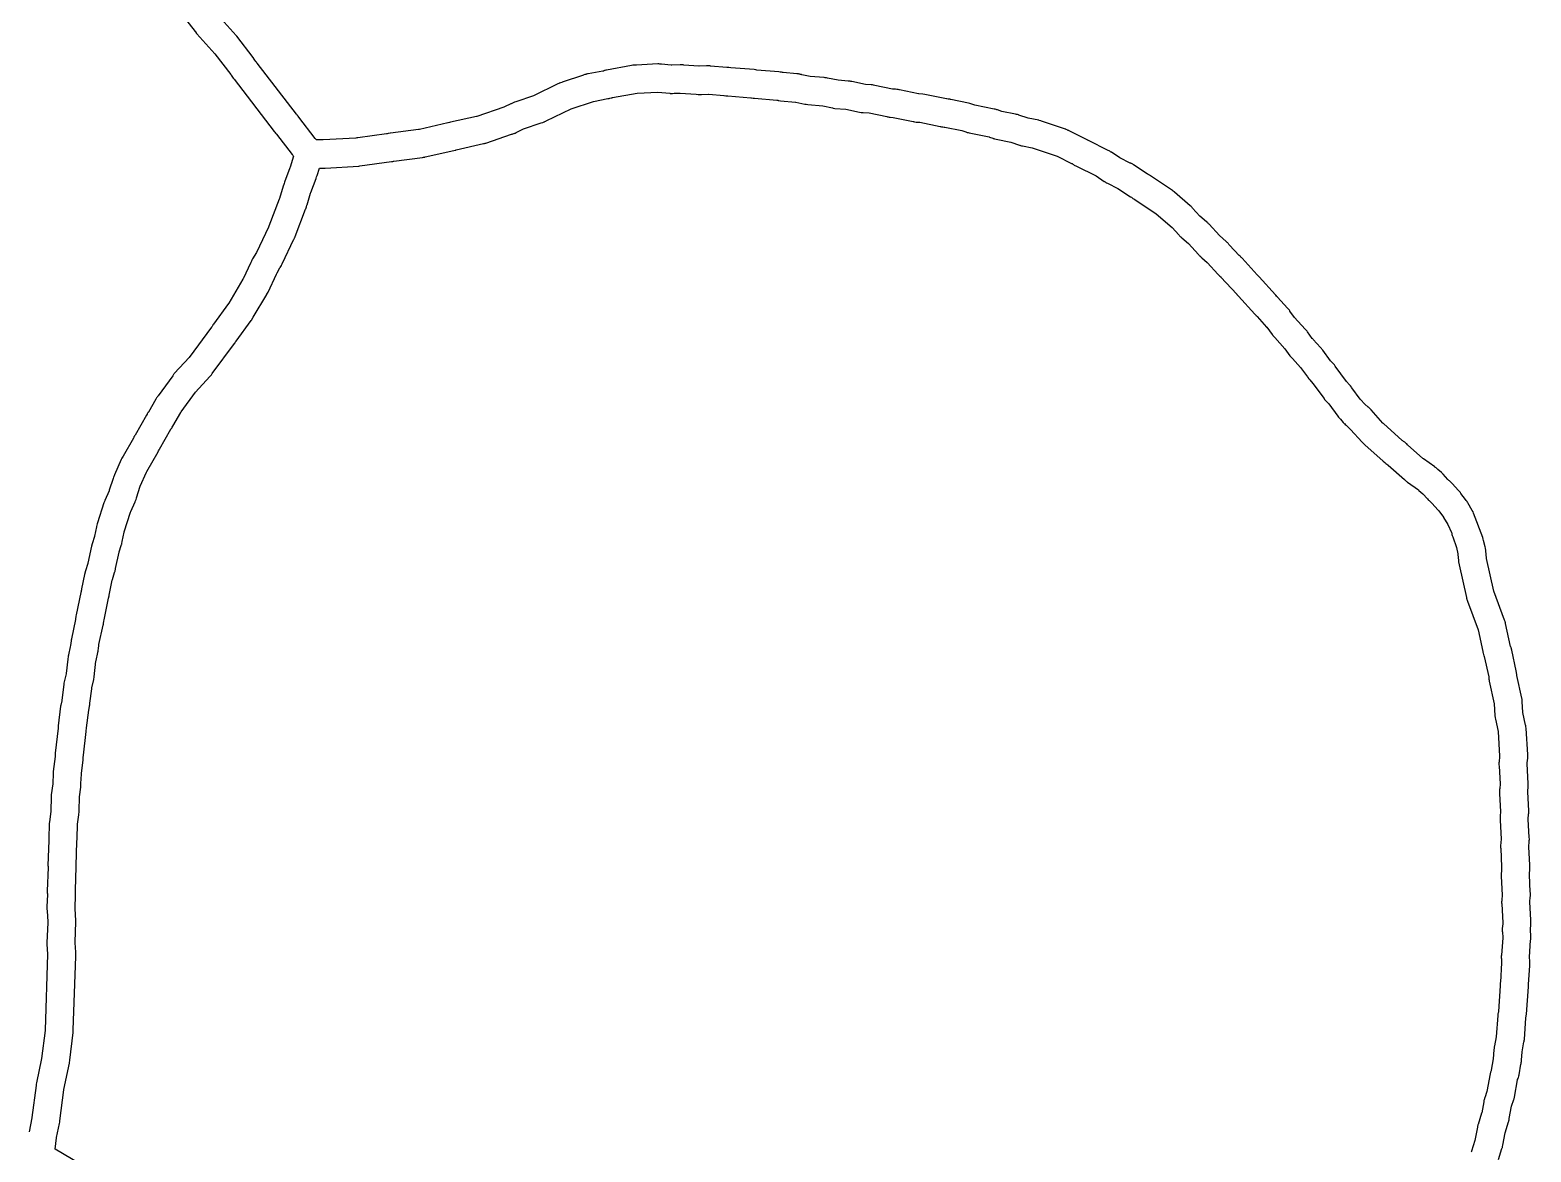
# Model space of a CAD drawing. Extents: x -48 to 255, y 1889 to 2265.
# Drawn here: x 160.4 to 251, y 2028.3 to 2096 of the extents above; entities that cross this region are included whole.
import ezdxf

# ---------------------------------------------------------------- set-up
doc = ezdxf.new("R2010")
doc.units = 0
doc.layers.get('0').update_dxf_attribs({"linetype": 'CONTINUOUS'})

msp = doc.modelspace()

# ---------------------------------------------------------------- linework, layer by layer
at = {"color": 7}
for points in [[(169.806964, 2096.651057), (170.382048, 2095.914429), (170.401568, 2095.888624), (170.46618, 2095.798173), (170.485699, 2095.778654), (171.571252, 2094.557405), (172.534036, 2093.316773), (172.566458, 2093.271548), (172.676295, 2093.10355), (172.708717, 2093.058325), (172.734522, 2093.025903), (175.157629, 2089.885551), (175.190051, 2089.840326), (175.241761, 2089.775714), (175.248377, 2089.769097), (175.254994, 2089.76248), (175.267897, 2089.742961), (175.287416, 2089.723442), (176.243735, 2088.489271), (176.276157, 2088.444046), (176.308579, 2088.39882), (176.321481, 2088.379301), (176.121161, 2087.726676), (176.101641, 2087.674966), (175.785032, 2086.822033), (175.75261, 2086.744485), (175.733091, 2086.686324), (175.700669, 2086.582938), (175.468059, 2085.826927), (175.461442, 2085.801122), (174.834665, 2084.166329), (174.808859, 2084.108168), (174.085157, 2082.576761), (174.07854, 2082.563858), (173.852381, 2082.182624), (173.813608, 2082.118012), (173.781186, 2082.053399), (173.774569, 2082.046783), (173.761666, 2082.008009), (173.742147, 2081.962784), (173.274985, 2080.973374), (173.268368, 2080.966758), (172.421896, 2079.519353), (172.402377, 2079.493548), (171.497751, 2078.252916), (171.458977, 2078.207691), (171.446074, 2078.194788), (171.446074, 2078.188171), (171.400849, 2078.110624), (171.387946, 2078.091104), (171.368427, 2078.058682), (170.024409, 2076.236504), (169.139166, 2075.286643), (169.119647, 2075.260838), (169.087225, 2075.222064), (169.080608, 2075.209162), (169.028899, 2075.138098), (168.143656, 2073.929772), (168.111234, 2073.890998), (168.104618, 2073.878095), (168.085099, 2073.845674), (168.052677, 2073.8069), (168.052677, 2073.800283), (168.013903, 2073.72922), (167.561591, 2072.940902), (167.535786, 2072.90848), (167.535786, 2072.901863), (167.529169, 2072.895247), (167.516267, 2072.869442), (167.50965, 2072.869442), (167.483845, 2072.830668), (167.483845, 2072.824051), (167.445071, 2072.752988), (166.753678, 2071.557587), (166.727873, 2071.512362), (166.714971, 2071.486557), (166.689165, 2071.441331), (166.689165, 2071.434715), (166.676263, 2071.402293), (166.66336, 2071.376488), (166.656744, 2071.363585), (166.036427, 2070.278035), (165.965364, 2070.161713), (165.920139, 2070.084166), (165.513056, 2069.14723), (165.487251, 2069.095521), (165.467731, 2069.030909), (165.461115, 2069.018006), (165.461115, 2069.011389), (165.43531, 2068.92739), (165.202699, 2068.223075), (165.189797, 2068.184301), (164.931315, 2067.602755), (164.924698, 2067.589853), (164.905179, 2067.538143), (164.892277, 2067.512338), (164.872757, 2067.454177), (164.491519, 2066.252316), (164.472, 2066.194155), (164.452481, 2066.116607), (164.432961, 2066.032608), (164.432961, 2066.019705), (164.31664, 2065.451082), (164.310023, 2065.425277), (164.167863, 2064.992346), (164.148344, 2064.934185), (164.141727, 2064.914666), (164.141727, 2064.908049), (164.128825, 2064.849888), (163.915601, 2063.828954), (163.908984, 2063.809434), (163.773276, 2063.363584), (163.753757, 2063.305423), (163.74714, 2063.285904), (163.714718, 2063.143744), (163.714718, 2063.130842), (163.527333, 2062.271447), (163.527333, 2062.264831), (163.51443, 2062.200218), (163.507814, 2062.180699), (163.501197, 2062.12899), (163.501197, 2062.122373), (163.501197, 2062.115756), (163.488294, 2062.044693), (163.203974, 2060.707136), (163.191072, 2060.629588), (163.165267, 2060.442203), (163.165267, 2060.416398), (162.913269, 2059.246842), (162.913269, 2059.240225), (162.900367, 2059.175613), (162.89375, 2059.136839), (162.874231, 2059.00113), (162.874231, 2058.994514), (162.861328, 2058.858805), (162.848426, 2058.781257), (162.738588, 2058.283714), (162.738588, 2058.277097), (162.725686, 2058.212485), (162.719069, 2058.173711), (162.69955, 2058.044487), (162.69955, 2058.03787), (162.589713, 2057.172012), (162.589713, 2057.146206), (162.46694, 2056.571119), (162.46694, 2056.558216), (162.460323, 2056.519442), (162.453706, 2056.499923), (162.453706, 2056.493306), (162.343869, 2055.543445), (162.337252, 2055.504671), (162.279091, 2055.252674), (162.266189, 2055.181611), (162.124029, 2053.999132), (162.124029, 2053.979613), (162.117412, 2053.934388), (162.117412, 2053.921485), (162.117412, 2053.863325), (161.936478, 2052.351305), (161.936478, 2052.338402), (161.936478, 2052.312597), (161.929862, 2052.280175), (161.929862, 2052.267273), (161.929862, 2052.183273), (161.929862, 2052.176657), (161.929862, 2052.17004), (161.929862, 2052.144235), (161.81354, 2051.239605), (161.81354, 2051.220086), (161.81354, 2051.103764), (161.787735, 2050.535141), (161.787735, 2050.496367), (161.703736, 2049.837281), (161.703736, 2049.824378), (161.703736, 2049.701605), (161.671314, 2048.874517), (161.671314, 2048.848712), (161.587315, 2048.189625), (161.587315, 2048.170106), (161.580698, 2048.12488), (161.580698, 2048.111978), (161.580698, 2048.021528), (161.554893, 2047.259055), (161.554893, 2047.252438), (161.554893, 2047.245821), (161.554893, 2047.239205), (161.548276, 2047.206783), (161.548276, 2047.180978), (161.548276, 2047.084043), (161.496567, 2045.572023), (161.496567, 2045.565406), (161.503183, 2045.513697), (161.503183, 2045.50708), (161.503183, 2045.500463), (161.503183, 2045.493847), (161.503183, 2045.48723), (161.503183, 2045.461425), (161.451474, 2044.052788), (161.451474, 2044.033268), (161.45809, 2043.904044), (161.464707, 2043.884525), (161.464707, 2043.877908), (161.464707, 2043.806845), (161.438902, 2043.102526), (161.438902, 2043.083007), (161.438902, 2042.934396), (161.445519, 2042.843945), (161.484293, 2042.171936), (161.484293, 2042.139514), (161.439067, 2040.911808), (161.439067, 2040.83426), (161.439067, 2040.821357), (161.477841, 2040.226886), (161.477841, 2040.220269), (161.322779, 2035.645439), (161.322779, 2035.619634), (161.109555, 2033.926687), (161.109555, 2033.92007), (160.812333, 2032.459743), (160.792814, 2032.382196), (160.792814, 2032.375579), (160.786197, 2032.362676), (160.77958, 2032.317451), (160.77958, 2032.297932), (160.527583, 2030.359442), (160.527583, 2030.339923), (160.359585, 2029.493451)], [(249.040293, 2027.821073), (249.247065, 2028.486621), (249.259967, 2028.525395), (249.27287, 2028.564169), (249.285773, 2028.609394), (249.285773, 2028.622297), (249.298675, 2028.686909), (249.298675, 2028.693526), (249.434384, 2029.43015), (249.647607, 2030.095698), (249.66051, 2030.134472), (249.667126, 2030.173246), (249.680029, 2030.218471), (249.680029, 2030.231374), (249.692932, 2030.283083), (249.692932, 2030.302603), (249.835092, 2031.039227), (249.964316, 2031.452771), (249.977218, 2031.491545), (249.990121, 2031.530319), (249.996738, 2031.575544), (250.003354, 2031.588447), (250.197191, 2032.641691), (250.197191, 2032.654593), (250.222996, 2032.719206), (250.229613, 2032.738725), (250.242515, 2032.78395), (250.262034, 2032.861498), (250.268651, 2032.8744), (250.281554, 2032.945464), (250.397875, 2033.591628), (250.404492, 2033.604531), (250.411109, 2033.649756), (250.417726, 2033.68853), (250.424342, 2033.746691), (250.430959, 2033.824238), (250.430959, 2033.830855), (250.463381, 2034.32194), (250.573218, 2034.922873), (250.579835, 2034.935776), (250.586452, 2034.981001), (250.593068, 2035.019775), (250.599685, 2035.065), (250.599685, 2035.084519), (250.690135, 2036.357458), (250.71594, 2036.506069), (250.728843, 2036.609455), (250.845165, 2038.25717), (250.845165, 2038.302395), (250.845165, 2038.341169), (250.845165, 2038.360688), (250.845165, 2038.399462), (250.922713, 2039.54317), (250.929329, 2039.581944), (250.929329, 2039.627169), (250.929329, 2039.665943), (250.929329, 2039.711168), (250.929329, 2039.730687), (250.922713, 2039.795299), (250.90981, 2040.047297), (250.980873, 2041.06177), (250.98749, 2041.100544), (250.98749, 2041.145769), (250.994107, 2041.184543), (250.994107, 2041.229768), (250.994107, 2041.249287), (250.98749, 2041.3139), (250.967971, 2041.701599), (250.98749, 2042.031144), (250.994107, 2042.063566), (250.994107, 2042.10234), (251.000724, 2042.147565), (251.000724, 2042.160467), (250.987821, 2042.302627), (250.936111, 2043.362336), (250.955631, 2043.691881), (250.962247, 2043.724303), (250.962247, 2043.763077), (250.968864, 2043.808302), (250.968864, 2043.827821), (250.962247, 2043.931207), (250.955631, 2043.963629), (250.903921, 2045.023337), (250.92344, 2045.365805), (250.930057, 2045.39161), (250.930057, 2045.424032), (250.936674, 2045.475741), (250.936674, 2045.508163), (250.930057, 2045.592162), (250.92344, 2045.624584), (250.871731, 2046.690754), (250.89125, 2047.033221), (250.897867, 2047.059026), (250.897867, 2047.084832), (250.904484, 2047.142992), (250.904484, 2047.175414), (250.897867, 2047.259413), (250.89125, 2047.291835), (250.839541, 2048.358002), (250.85906, 2048.694008), (250.865677, 2048.719813), (250.865677, 2048.752235), (250.872293, 2048.810396), (250.872293, 2048.836201), (250.872293, 2048.868623), (250.807681, 2050.018795), (250.8272, 2050.361259), (250.833817, 2050.387064), (250.833817, 2050.412869), (250.840434, 2050.47103), (250.840434, 2050.496835), (250.840434, 2050.529257), (250.76937, 2051.711735), (250.795176, 2051.970217), (250.801792, 2052.015442), (250.808409, 2052.054216), (250.808409, 2052.073735), (250.808409, 2052.138347), (250.808409, 2052.196508), (250.808409, 2052.241733), (250.801792, 2052.267538), (250.711342, 2053.837713), (250.711342, 2053.850615), (250.711342, 2053.863518), (250.698439, 2053.934581), (250.691823, 2053.979806), (250.685206, 2054.01858), (250.678589, 2054.0381), (250.517042, 2054.800572), (250.478268, 2055.479043), (250.478268, 2055.504848), (250.465366, 2055.575911), (250.458749, 2055.621136), (250.452132, 2055.65991), (250.445516, 2055.67943), (250.148293, 2057.049296), (250.148293, 2057.062199), (250.141677, 2057.12036), (250.13506, 2057.165585), (250.13506, 2057.185104), (250.122157, 2057.243265), (250.115541, 2057.28849), (250.102638, 2057.320912), (249.837705, 2058.568006), (249.837705, 2058.587525), (249.831088, 2058.61333), (249.818186, 2058.671491), (249.811569, 2058.69101), (249.798667, 2058.729784), (249.779147, 2058.775009), (249.772531, 2058.794528), (249.765914, 2058.801145), (249.468691, 2060.177473), (249.468691, 2060.190375), (249.462075, 2060.216181), (249.449172, 2060.274341), (249.442555, 2060.300147), (249.410134, 2060.377694), (248.763969, 2062.141718), (248.318119, 2064.106053), (248.318119, 2064.125572), (248.272894, 2064.558503), (248.272894, 2064.578022), (248.266277, 2064.623247), (248.25966, 2064.662021), (248.253044, 2064.707247), (248.246427, 2064.720149), (248.226908, 2064.8106), (248.142909, 2065.185373), (248.123389, 2065.275823), (248.090968, 2065.372758), (247.541731, 2066.833088), (247.502957, 2066.917087), (247.457732, 2067.001086), (247.179897, 2067.472785), (247.17328, 2067.485687), (247.140858, 2067.537397), (247.127956, 2067.556916), (247.095534, 2067.608626), (247.043824, 2067.673238), (246.77244, 2068.035089), (246.746635, 2068.067511), (246.740018, 2068.080413), (246.727116, 2068.099933), (246.688342, 2068.145158), (246.630181, 2068.20977), (246.623564, 2068.20977), (246.242329, 2068.629779), (246.203556, 2068.675004), (246.184036, 2068.694523), (246.145262, 2068.733297), (246.138646, 2068.733297), (246.086936, 2068.784973), (246.048162, 2068.810779), (245.98355, 2068.875391), (245.69923, 2069.192), (245.660456, 2069.237225), (245.640937, 2069.256745), (245.595712, 2069.295519), (245.382488, 2069.482904), (245.343715, 2069.521678), (245.324195, 2069.541197), (245.27897, 2069.573619), (245.272353, 2069.573619), (245.207741, 2069.625328), (245.188222, 2069.638231), (244.509752, 2070.129313), (244.47733, 2070.148832), (243.55332, 2070.969459), (243.508095, 2071.014684), (243.495192, 2071.027587), (243.449967, 2071.066361), (243.430448, 2071.08588), (243.385223, 2071.124654), (243.314159, 2071.169879), (243.26245, 2071.215104), (243.230028, 2071.234624), (242.099243, 2072.255561), (242.066821, 2072.281367), (241.34958, 2073.069684), (241.330061, 2073.089204), (241.310541, 2073.115009), (241.297639, 2073.134528), (241.252413, 2073.173302), (241.187801, 2073.231463), (241.181185, 2073.231463), (240.980864, 2073.412397), (240.974247, 2073.419013), (240.715766, 2073.703333), (240.696246, 2073.722852), (240.198703, 2074.401323), (240.192086, 2074.414225), (240.166281, 2074.446647), (240.114572, 2074.517711), (240.056411, 2074.575871), (239.862574, 2074.795579), (239.190565, 2075.713128), (239.158143, 2075.758353), (239.138624, 2075.784158), (239.09985, 2075.822932), (239.09985, 2075.829549), (239.041689, 2075.887709), (238.905981, 2076.036321), (238.899364, 2076.042937), (238.440588, 2076.669715), (238.408166, 2076.71494), (238.388647, 2076.734459), (238.349873, 2076.779684), (238.291712, 2076.837845), (237.858781, 2077.316008), (237.832976, 2077.354782), (237.800554, 2077.387204), (237.516234, 2077.7749), (237.509618, 2077.787802), (237.483812, 2077.820224), (237.432103, 2077.884836), (237.432103, 2077.891453), (237.373942, 2077.949614), (236.734242, 2078.653929), (236.449922, 2079.041628), (236.443306, 2079.048245), (236.4175, 2079.087019), (236.365791, 2079.151631), (236.359174, 2079.158248), (236.307465, 2079.216409), (236.300848, 2079.216409), (235.70638, 2079.875496), (235.693477, 2079.888398), (235.686861, 2079.901301), (235.667341, 2079.92082), (235.667341, 2079.927437), (235.654439, 2079.940339), (235.647822, 2079.946956), (235.596113, 2080.005117), (235.589496, 2080.011734), (234.594403, 2081.097287), (234.5815, 2081.110189), (234.561981, 2081.135995), (234.536176, 2081.1618), (234.503754, 2081.200574), (234.497137, 2081.200574), (234.477618, 2081.220093), (233.566527, 2082.221644), (233.553625, 2082.241163), (233.521203, 2082.273585), (233.495398, 2082.29939), (233.462976, 2082.338164), (233.450073, 2082.344781), (233.398364, 2082.390006), (233.385461, 2082.396623), (232.806119, 2083.021683), (232.773697, 2083.060457), (232.754178, 2083.086262), (232.721756, 2083.118684), (232.695951, 2083.151106), (232.663529, 2083.183528), (232.650626, 2083.190144), (232.598917, 2083.235369), (232.198295, 2083.590759), (231.571518, 2084.275691), (231.545713, 2084.308113), (231.513291, 2084.333918), (231.487486, 2084.36634), (231.474583, 2084.379242), (231.422873, 2084.424468), (231.416257, 2084.424468), (231.015635, 2084.773396), (230.582707, 2085.251556), (230.556902, 2085.283978), (230.52448, 2085.3164), (230.498675, 2085.342205), (230.485773, 2085.355107), (230.434063, 2085.393881), (229.484202, 2086.220969), (229.477585, 2086.227586), (229.445163, 2086.253391), (229.412741, 2086.279196), (229.38032, 2086.305002), (229.3608, 2086.317904), (229.309091, 2086.350326), (227.984456, 2087.235572), (227.894006, 2087.287248), (227.829393, 2087.31967), (227.00877, 2087.862448), (226.995867, 2087.875351), (226.963445, 2087.89487), (226.924671, 2087.920675), (226.89225, 2087.940195), (226.87273, 2087.946811), (226.853211, 2087.959714), (226.814437, 2087.972617), (226.181198, 2088.289226), (225.683652, 2088.625229), (225.664133, 2088.638131), (225.631711, 2088.657651), (225.592937, 2088.683456), (225.58632, 2088.683456), (225.534611, 2088.709261), (225.482901, 2088.735066), (224.287501, 2089.329537), (224.274598, 2089.336154), (224.261695, 2089.342771), (224.138922, 2089.420319), (224.061375, 2089.459093), (223.1309, 2089.917869), (223.111381, 2089.930771), (223.078959, 2089.943674), (223.033734, 2089.963193), (223.001312, 2089.976096), (222.949603, 2089.995615), (222.923798, 2090.008517), (222.910895, 2090.008517), (221.469952, 2090.499603), (221.411791, 2090.519122), (221.398888, 2090.525739), (221.327825, 2090.545258), (221.308306, 2090.551875), (220.662145, 2090.681099), (220.099983, 2090.868484), (220.063789, 2090.879071), (220.018564, 2090.891973), (219.960403, 2090.904876), (219.895791, 2090.917778), (219.062242, 2091.092228), (218.80376, 2091.176227), (218.764986, 2091.18913), (218.719761, 2091.202032), (218.6616, 2091.214935), (218.596988, 2091.227837), (217.427432, 2091.466932), (217.143112, 2091.563867), (217.046178, 2091.589672), (215.99293, 2091.80938), (215.967125, 2091.815996), (215.9219, 2091.822613), (215.883126, 2091.82923), (215.837901, 2091.835846), (215.824998, 2091.835846), (215.747451, 2091.842463), (215.721646, 2091.842463), (214.409937, 2092.113847), (214.30655, 2092.12675), (214.048069, 2092.152555), (214.02855, 2092.152555), (212.891303, 2092.39165), (212.865498, 2092.398266), (212.820273, 2092.404883), (212.781499, 2092.4115), (212.736274, 2092.418117), (212.723371, 2092.418117), (212.639372, 2092.424733), (212.464923, 2092.437636), (211.398756, 2092.657344), (211.321209, 2092.676863), (211.314592, 2092.676863), (211.269367, 2092.68348), (211.256464, 2092.68348), (211.185401, 2092.690096), (211.178784, 2092.690096), (210.829855, 2092.715901), (210.022154, 2092.8839), (209.996349, 2092.890516), (209.951124, 2092.897133), (209.91235, 2092.90375), (209.867125, 2092.910366), (209.854222, 2092.910366), (209.783159, 2092.916983), (209.195152, 2092.968693), (208.555449, 2093.097917), (208.477901, 2093.117436), (208.471284, 2093.117436), (208.426059, 2093.124053), (208.413156, 2093.124053), (208.342093, 2093.13067), (207.508544, 2093.201733), (207.495641, 2093.201733), (206.998095, 2093.305119), (206.972289, 2093.311736), (206.914129, 2093.324638), (206.875355, 2093.331255), (206.830129, 2093.344158), (206.791356, 2093.350774), (206.771836, 2093.350774), (206.707224, 2093.357391), (206.700607, 2093.357391), (205.873519, 2093.428454), (205.860617, 2093.428454), (205.847714, 2093.435071), (205.821909, 2093.441688), (205.776684, 2093.448305), (205.73791, 2093.454921), (205.692685, 2093.461538), (205.679782, 2093.461538), (205.602234, 2093.468155), (204.277603, 2093.577992), (204.270986, 2093.577992), (204.212825, 2093.590895), (204.115891, 2093.610414), (202.707253, 2093.720251), (202.58448, 2093.733154), (202.539255, 2093.73977), (202.500481, 2093.73977), (202.480962, 2093.73977), (202.468059, 2093.73977), (201.485892, 2093.82377), (201.460087, 2093.830386), (201.421313, 2093.830386), (201.376088, 2093.830386), (201.337314, 2093.830386), (201.233928, 2093.830386), (200.807462, 2093.810867), (200.781656, 2093.810867), (199.87703, 2093.888415), (199.831805, 2093.895031), (199.793031, 2093.901648), (199.760609, 2093.901648), (199.7089, 2093.908265), (199.650739, 2093.908265), (199.146731, 2093.88246), (199.120926, 2093.88246), (198.532919, 2093.934169), (198.48121, 2093.940786), (198.448788, 2093.947403), (198.422983, 2093.947403), (198.364822, 2093.954019), (198.306661, 2093.954019), (197.020797, 2093.889407), (196.82696, 2093.876505), (196.794539, 2093.869888), (196.710539, 2093.856985), (195.211442, 2093.57915), (195.166217, 2093.572533), (195.108056, 2093.559631), (195.082251, 2093.553014), (195.056446, 2093.540111), (195.017672, 2093.527209), (195.004769, 2093.527209), (194.998153, 2093.527209), (194.991536, 2093.520592), (194.099832, 2093.359045), (194.061058, 2093.352428), (194.009349, 2093.339526), (193.976927, 2093.332909), (193.951122, 2093.320007), (193.899412, 2093.307104), (193.847703, 2093.287585), (193.821897, 2093.274682), (192.542495, 2092.848216), (192.503721, 2092.841599), (192.432657, 2092.815794), (192.380948, 2092.802891), (192.348526, 2092.789989), (192.322721, 2092.777086), (192.271044, 2092.751281), (190.797792, 2092.027579), (189.731622, 2091.659266), (189.654074, 2091.639747), (189.608849, 2091.620228), (189.570075, 2091.607325), (189.453753, 2091.555616), (189.427948, 2091.536096), (189.046713, 2091.355163), (189.014292, 2091.34226), (187.373041, 2090.786559), (187.366424, 2090.786559), (185.796247, 2090.431169), (185.731635, 2090.418267), (185.660571, 2090.398748), (185.653955, 2090.398748), (185.641052, 2090.392131), (183.928721, 2090.004435), (183.857658, 2089.991532), (182.171172, 2089.765373), (182.145367, 2089.765373), (182.03553, 2089.745854), (181.964466, 2089.732951), (181.938661, 2089.726335), (180.200482, 2089.493724), (180.142321, 2089.487108), (180.08416, 2089.480491), (178.113365, 2089.364169), (178.106748, 2089.364169), (177.699665, 2089.370786), (177.680146, 2089.396591), (177.647724, 2089.441816), (177.628205, 2089.461336), (176.646037, 2090.734277), (176.594328, 2090.805341), (176.587711, 2090.811958), (176.555289, 2090.850731), (176.548673, 2090.857348), (176.53577, 2090.876867), (176.516251, 2090.902673), (176.503348, 2090.915575), (174.119008, 2094.00423), (174.086586, 2094.049455), (174.07997, 2094.062358), (174.047548, 2094.101132), (173.992398, 2094.187414), (173.908398, 2094.310187), (173.895496, 2094.329706), (173.882593, 2094.342609), (172.900426, 2095.622012), (172.861619, 2095.667137), (171.776066, 2096.881922)], [(164.001106, 2027.233035), (161.933385, 2028.45428), (162.023835, 2029.139215), (162.023835, 2029.152118), (162.191833, 2030.005051), (162.211353, 2030.08905), (162.224255, 2030.147211), (162.224255, 2030.173016), (162.456866, 2032.027503), (162.463482, 2032.047022), (162.793027, 2033.649506), (162.793027, 2033.662408), (162.812547, 2033.817471), (162.812547, 2033.824088), (163.019319, 2035.497651), (163.019319, 2035.510554), (163.025935, 2035.542975), (163.025935, 2035.568781), (163.025935, 2035.581683), (163.025935, 2035.665682), (163.180998, 2040.085433), (163.180998, 2040.104953), (163.180998, 2040.253564), (163.174381, 2040.344014), (163.141959, 2040.906176), (163.141959, 2040.938598), (163.187185, 2042.172769), (163.187185, 2042.192288), (163.187185, 2042.250449), (163.187185, 2042.257066), (163.187185, 2042.263683), (163.141959, 2042.961537), (163.141959, 2042.968153), (163.167765, 2043.834012), (163.167765, 2043.853532), (163.167765, 2043.911692), (163.167765, 2043.918309), (163.161148, 2044.002308), (163.161148, 2044.008925), (163.154531, 2044.05415), (163.154531, 2044.079955), (163.206241, 2045.49505), (163.206241, 2045.527472), (163.206241, 2045.566246), (163.206241, 2045.579149), (163.245015, 2047.007166), (163.251631, 2047.04594), (163.251631, 2047.058843), (163.251631, 2047.071745), (163.251631, 2047.078362), (163.251631, 2047.091264), (163.258248, 2047.123686), (163.258248, 2047.149491), (163.258248, 2047.162394), (163.258248, 2047.246393), (163.284053, 2048.034711), (163.284053, 2048.067133), (163.355117, 2048.635756), (163.361733, 2048.655275), (163.374636, 2048.803886), (163.374636, 2048.810503), (163.374636, 2048.894502), (163.407058, 2049.695742), (163.407058, 2049.715261), (163.478121, 2050.303268), (163.478121, 2050.309885), (163.484738, 2050.374497), (163.491355, 2050.419722), (163.491355, 2050.516657), (163.51716, 2051.08528), (163.51716, 2051.117702), (163.620546, 2051.94479), (163.620546, 2051.957693), (163.627162, 2052.028756), (163.627162, 2052.041659), (163.633779, 2052.074081), (163.633779, 2052.15808), (163.640396, 2052.196854), (163.640396, 2052.229275), (163.814845, 2053.670219), (163.814845, 2053.683121), (163.814845, 2053.715543), (163.821462, 2053.838316), (163.821462, 2053.851219), (163.821462, 2053.877024), (163.957171, 2054.943193), (164.002396, 2055.162901), (164.002396, 2055.169518), (164.015298, 2055.240581), (164.021915, 2055.253484), (164.021915, 2055.279289), (164.034818, 2055.363288), (164.138204, 2056.229147), (164.14482, 2056.267921), (164.151437, 2056.306695), (164.261274, 2056.804241), (164.261274, 2056.810858), (164.28708, 2056.946567), (164.28708, 2056.959469), (164.396917, 2057.902866), (164.403534, 2057.94164), (164.513371, 2058.439183), (164.513371, 2058.4458), (164.526273, 2058.510412), (164.53289, 2058.529931), (164.53289, 2058.54945), (164.552409, 2058.678675), (164.552409, 2058.685291), (164.565312, 2058.827451), (164.571929, 2058.866225), (164.578545, 2058.904999), (164.830543, 2060.074555), (164.843445, 2060.145618), (164.850062, 2060.184392), (164.869581, 2060.313616), (164.882484, 2060.404067), (165.160319, 2061.702856), (165.160319, 2061.709473), (165.173222, 2061.774085), (165.179839, 2061.793605), (165.186455, 2061.851765), (165.186455, 2061.896991), (165.193072, 2061.896991), (165.380457, 2062.80162), (165.387074, 2062.834042), (165.522782, 2063.254051), (165.522782, 2063.260667), (165.542302, 2063.325279), (165.548918, 2063.344799), (165.58134, 2063.486959), (165.58134, 2063.493575), (165.801048, 2064.49513), (165.801048, 2064.508032), (165.923821, 2064.889267), (165.94334, 2064.947428), (165.949957, 2064.966947), (165.96286, 2065.025108), (165.982379, 2065.109107), (165.982379, 2065.122009), (166.098701, 2065.690633), (166.105317, 2065.716438), (166.486555, 2066.905377), (166.499458, 2066.944151), (166.757939, 2067.525697), (166.764556, 2067.538599), (166.784075, 2067.590309), (166.796978, 2067.616114), (166.816497, 2067.667823), (166.816497, 2067.67444), (166.842302, 2067.751988), (166.842302, 2067.758605), (167.068462, 2068.46292), (167.443235, 2069.322318), (167.462754, 2069.354739), (168.147686, 2070.55014), (168.173491, 2070.595365), (168.212265, 2070.666429), (168.218882, 2070.673045), (168.225498, 2070.692565), (168.232115, 2070.705467), (168.910589, 2071.900868), (168.917206, 2071.91377), (168.923822, 2071.920387), (168.936725, 2071.933289), (168.949627, 2071.952809), (168.969147, 2071.978614), (168.994952, 2072.023839), (169.001569, 2072.030456), (169.03399, 2072.095068), (169.51215, 2072.922156), (169.531669, 2072.954578), (170.397525, 2074.137056), (170.404141, 2074.143673), (171.27, 2075.08707), (171.308774, 2075.125843), (171.328293, 2075.151649), (171.347813, 2075.171168), (171.367332, 2075.196973), (171.412557, 2075.261585), (172.756576, 2077.083763), (172.795349, 2077.128988), (172.808252, 2077.154793), (172.840674, 2077.200019), (172.840674, 2077.206635), (172.853576, 2077.219538), (173.758203, 2078.466631), (173.764819, 2078.473248), (173.797241, 2078.518473), (173.810144, 2078.537993), (173.881207, 2078.660766), (173.887824, 2078.667382), (174.70199, 2080.037246), (174.708606, 2080.050148), (174.741028, 2080.108309), (174.747645, 2080.121212), (174.780067, 2080.179372), (174.780067, 2080.185989), (175.290536, 2081.271542), (175.322958, 2081.336155), (175.503891, 2081.646313), (175.523411, 2081.665832), (175.555833, 2081.730444), (175.562449, 2081.737061), (175.594871, 2081.795222), (175.601488, 2081.801838), (175.63391, 2081.879386), (176.344686, 2083.378483), (176.357589, 2083.404289), (176.377108, 2083.443063), (176.396627, 2083.494772), (176.403244, 2083.507675), (176.409861, 2083.520577), (176.416477, 2083.540097), (177.049716, 2085.194273), (177.056333, 2085.207176), (177.095107, 2085.323497), (177.101723, 2085.343017), (177.127528, 2085.433467), (177.134145, 2085.452986), (177.347368, 2086.15084), (177.366888, 2086.20255), (177.683497, 2087.049025), (177.690114, 2087.068544), (177.715919, 2087.133156), (177.735438, 2087.184866), (177.742055, 2087.210671), (177.884215, 2087.669447), (178.16205, 2087.669447), (178.220211, 2087.669447), (180.255622, 2087.79222), (180.320235, 2087.798837), (182.239337, 2088.057318), (182.245954, 2088.057318), (182.252571, 2088.057318), (182.265473, 2088.057318), (182.310698, 2088.070221), (182.349472, 2088.076838), (182.375278, 2088.083454), (184.100531, 2088.316065), (184.165143, 2088.322681), (184.229755, 2088.329298), (184.242657, 2088.335915), (184.268463, 2088.342531), (185.987258, 2088.730227), (186.110031, 2088.756033), (186.116648, 2088.762649), (186.136167, 2088.769266), (186.142784, 2088.769266), (187.784034, 2089.144039), (187.796937, 2089.144039), (187.848646, 2089.156942), (187.881068, 2089.163559), (187.926293, 2089.176461), (187.93291, 2089.176461), (189.483701, 2089.712775), (189.522474, 2089.719392), (189.561248, 2089.732294), (189.606474, 2089.751814), (189.645247, 2089.764716), (189.684021, 2089.777619), (189.696924, 2089.784236), (189.761536, 2089.816657), (190.200925, 2090.029881), (191.273556, 2090.398193), (191.357555, 2090.423998), (191.396329, 2090.436901), (191.45449, 2090.45642), (191.474009, 2090.463037), (191.493528, 2090.475939), (191.551689, 2090.501745), (191.571208, 2090.514647), (193.070306, 2091.24481), (193.083208, 2091.251427), (194.427227, 2091.690819), (195.293086, 2091.858818), (195.364149, 2091.87172), (195.377052, 2091.87172), (195.409473, 2091.878337), (195.487021, 2091.897856), (195.519443, 2091.904473), (195.558217, 2091.917375), (195.57112, 2091.923992), (197.063756, 2092.195376), (198.313787, 2092.242452), (199.031028, 2092.184291), (199.050547, 2092.177674), (199.082969, 2092.177674), (199.134679, 2092.177674), (199.167101, 2092.177674), (199.192906, 2092.177674), (199.289841, 2092.184291), (199.658153, 2092.197193), (200.627398, 2092.119646), (200.750171, 2092.106743), (200.814783, 2092.100126), (200.918169, 2092.106743), (200.937688, 2092.106743), (201.364155, 2092.126262), (201.38996, 2092.126262), (202.288125, 2092.048714), (202.31393, 2092.042098), (202.417316, 2092.035481), (202.462541, 2092.028864), (202.501315, 2092.028864), (202.520834, 2092.028864), (202.533737, 2092.028864), (203.922987, 2091.912543), (203.93589, 2091.905926), (203.961695, 2091.899309), (204.065081, 2091.886407), (204.136144, 2091.87979), (205.480163, 2091.769953), (205.55771, 2091.75705), (205.570613, 2091.750433), (205.615838, 2091.743817), (205.712773, 2091.724297), (206.62386, 2091.64675), (206.630477, 2091.64675), (207.186178, 2091.530428), (207.211983, 2091.523811), (207.257208, 2091.517194), (207.354143, 2091.497675), (208.258772, 2091.420127), (208.271675, 2091.420127), (208.840298, 2091.303806), (208.8532, 2091.297189), (208.891974, 2091.290572), (208.99536, 2091.271053), (209.647986, 2091.219343), (210.475074, 2091.051345), (210.572009, 2091.031826), (210.610783, 2091.025209), (210.630302, 2091.025209), (210.70785, 2091.018593), (211.050317, 2090.992787), (212.116484, 2090.77308), (212.161709, 2090.760177), (212.213418, 2090.75356), (212.258644, 2090.746944), (212.336191, 2090.740327), (212.517125, 2090.727424), (213.725448, 2090.481879), (213.744968, 2090.475262), (213.790193, 2090.468645), (213.887127, 2090.449126), (214.119738, 2090.429607), (215.347448, 2090.177609), (215.373253, 2090.170993), (215.418478, 2090.164376), (215.457252, 2090.157759), (215.502477, 2090.151142), (215.51538, 2090.151142), (215.586443, 2090.144526), (215.599346, 2090.144526), (215.618865, 2090.144526), (216.652725, 2089.931302), (216.89182, 2089.847303), (216.937045, 2089.834401), (216.975819, 2089.821498), (217.014593, 2089.814881), (217.034112, 2089.808265), (217.098724, 2089.795362), (218.300586, 2089.549816), (218.320105, 2089.5432), (218.513942, 2089.472136), (218.546364, 2089.459234), (218.565883, 2089.452617), (218.591688, 2089.446), (218.630462, 2089.439383), (218.649981, 2089.432767), (218.714593, 2089.419864), (219.612758, 2089.232479), (219.619375, 2089.232479), (220.123383, 2089.05803), (220.155804, 2089.045127), (220.20103, 2089.032224), (220.259191, 2089.019322), (220.323803, 2089.006419), (220.905348, 2088.890098), (222.397984, 2088.379629), (223.276766, 2087.953162), (223.302571, 2087.94026), (223.32209, 2087.927357), (223.341609, 2087.907838), (223.361129, 2087.894935), (223.393551, 2087.875416), (223.432324, 2087.849611), (223.438941, 2087.849611), (223.57465, 2087.778547), (224.750667, 2087.197002), (225.24821, 2086.860995), (225.267729, 2086.848093), (225.300151, 2086.828574), (225.345376, 2086.796152), (225.371181, 2086.783249), (225.390701, 2086.776632), (225.448861, 2086.750827), (226.069178, 2086.440669), (226.838112, 2085.936661), (226.883337, 2085.90424), (226.909142, 2085.88472), (226.941564, 2085.865201), (226.980338, 2085.839396), (227.01276, 2085.819877), (227.032279, 2085.806974), (227.09044, 2085.781169), (228.382765, 2084.91531), (229.339084, 2084.088222), (229.752628, 2083.629446), (229.765531, 2083.616543), (229.797953, 2083.584121), (229.836727, 2083.538896), (229.856246, 2083.519377), (229.869149, 2083.51276), (229.920858, 2083.467535), (230.327941, 2083.112145), (230.935331, 2082.446597), (230.948234, 2082.427078), (230.980656, 2082.394656), (231.006461, 2082.368851), (231.038883, 2082.336429), (231.051785, 2082.329812), (231.129333, 2082.258749), (231.465339, 2081.967978), (231.471956, 2081.955075), (232.111656, 2081.257218), (232.124559, 2081.244315), (232.15698, 2081.211893), (232.182786, 2081.186088), (232.221559, 2081.147314), (232.228176, 2081.140698), (232.279886, 2081.101924), (232.286502, 2081.095307), (232.286502, 2081.08869), (233.238881, 2080.055826), (233.251784, 2080.036307), (233.290558, 2079.997533), (233.30346, 2079.98463), (233.335882, 2079.952208), (233.348785, 2079.939306), (233.355402, 2079.932689), (234.34403, 2078.847136), (234.350647, 2078.840519), (234.357263, 2078.833902), (234.36388, 2078.821), (234.389685, 2078.795195), (234.396302, 2078.788578), (234.402919, 2078.775675), (234.409535, 2078.769059), (234.467696, 2078.704446), (235.049242, 2078.071208), (235.055859, 2078.064591), (235.378952, 2077.625202), (235.385569, 2077.6123), (235.417991, 2077.573526), (235.43751, 2077.547721), (235.476284, 2077.502495), (235.534445, 2077.444335), (236.141839, 2076.765864), (236.451997, 2076.345859), (236.484419, 2076.300634), (236.484419, 2076.294017), (236.542579, 2076.235856), (236.60074, 2076.171244), (237.091822, 2075.628466), (237.505366, 2075.066304), (237.537788, 2075.021078), (237.589498, 2074.950015), (237.647659, 2074.891854), (237.841495, 2074.672147), (238.513504, 2073.754598), (238.545926, 2073.709373), (238.604087, 2073.644761), (238.662248, 2073.580149), (238.797956, 2073.431537), (239.347193, 2072.688451), (239.379614, 2072.643226), (239.386231, 2072.63661), (239.399134, 2072.61709), (239.496068, 2072.513704), (239.670518, 2072.319868), (239.68342, 2072.300349), (239.722194, 2072.261575), (239.741714, 2072.242055), (239.780488, 2072.19683), (239.787104, 2072.19683), (239.845265, 2072.145121), (240.116649, 2071.899575), (240.820968, 2071.12418), (240.83387, 2071.10466), (240.872644, 2071.065886), (240.892164, 2071.040081), (240.930938, 2071.001307), (240.937554, 2071.001307), (240.995715, 2070.949598), (242.068346, 2069.99974), (242.087865, 2069.973935), (242.171864, 2069.902871), (242.236476, 2069.84471), (242.30754, 2069.799485), (242.365701, 2069.75426), (242.391506, 2069.734741), (243.373673, 2068.862421), (243.38029, 2068.849518), (243.419064, 2068.817096), (243.451486, 2068.791291), (243.483907, 2068.758869), (243.490524, 2068.758869), (243.535749, 2068.726447), (243.555269, 2068.713545), (244.214352, 2068.241846), (244.240157, 2068.216041), (244.466316, 2068.015721), (244.757087, 2067.699111), (244.795861, 2067.653886), (244.815381, 2067.634367), (244.854154, 2067.595593), (244.918767, 2067.537432), (245.009217, 2067.453433), (245.403374, 2067.020502), (245.435796, 2066.98808), (245.713631, 2066.606842), (245.726534, 2066.587323), (245.978531, 2066.160856), (246.20469, 2065.669771), (246.217593, 2065.630997), (246.22421, 2065.579287), (246.230826, 2065.546866), (246.250346, 2065.495156), (246.250346, 2065.488539), (246.276151, 2065.417476), (246.495858, 2064.771311), (246.579858, 2064.377151), (246.586474, 2064.351346), (246.618896, 2063.989495), (246.625513, 2063.931334), (246.625513, 2063.924717), (246.632129, 2063.885943), (246.638746, 2063.840718), (246.645363, 2063.827816), (246.664882, 2063.730881), (247.110732, 2061.747159), (247.110732, 2061.734257), (247.117349, 2061.708452), (247.130252, 2061.656742), (247.136868, 2061.62432), (247.149771, 2061.598515), (247.175576, 2061.527452), (247.815276, 2059.789276), (248.093111, 2058.496951), (248.099728, 2058.451726), (248.106345, 2058.412952), (248.112961, 2058.393432), (248.112961, 2058.386816), (248.164671, 2058.23172), (248.177574, 2058.199298), (248.18419, 2058.186396), (248.449123, 2056.952224), (248.449123, 2056.932705), (248.462026, 2056.809932), (248.468643, 2056.771158), (248.481545, 2056.700095), (248.778768, 2055.330228), (248.823993, 2054.625913), (248.823993, 2054.606394), (248.823993, 2054.586875), (248.830609, 2054.541649), (248.837226, 2054.52213), (248.843843, 2054.483356), (248.856745, 2054.405808), (249.018292, 2053.656261), (249.102291, 2052.163625), (249.076486, 2051.814696), (249.069869, 2051.788891), (249.069869, 2051.769372), (249.069869, 2051.70476), (249.069869, 2051.685241), (249.069869, 2051.646467), (249.076486, 2051.575403), (249.134647, 2050.496311), (249.115128, 2050.211991), (249.108511, 2050.160282), (249.101894, 2050.12786), (249.101894, 2050.102055), (249.101894, 2050.043894), (249.101894, 2050.018089), (249.101894, 2049.985667), (249.108511, 2049.901668), (249.166672, 2048.835501), (249.147153, 2048.54473), (249.13425, 2048.434893), (249.13425, 2048.376732), (249.13425, 2048.350927), (249.13425, 2048.318505), (249.198862, 2047.168333), (249.16644, 2046.767715), (249.16644, 2046.716005), (249.16644, 2046.683583), (249.16644, 2046.657778), (249.173057, 2046.599617), (249.231218, 2045.494677), (249.211699, 2045.171583), (249.205082, 2045.139161), (249.205082, 2045.100388), (249.198465, 2045.048711), (249.198465, 2045.016289), (249.198465, 2044.990484), (249.205082, 2044.932323), (249.263243, 2043.782154), (249.263243, 2043.775538), (249.243723, 2043.504154), (249.237107, 2043.471732), (249.237107, 2043.432958), (249.23049, 2043.387733), (249.23049, 2043.348959), (249.23049, 2043.329439), (249.237107, 2043.264827), (249.295268, 2042.114659), (249.295268, 2042.108042), (249.275748, 2041.843109), (249.269132, 2041.810687), (249.269132, 2041.771913), (249.262515, 2041.707301), (249.269132, 2041.597464), (249.275748, 2041.565042), (249.295268, 2041.209652), (249.21772, 2040.156408), (249.211103, 2040.111183), (249.211103, 2040.065958), (249.211103, 2040.027184), (249.211103, 2040.007665), (249.21772, 2039.943052), (249.230622, 2039.691055), (249.153075, 2038.534425), (249.146458, 2038.502003), (249.146458, 2038.456778), (249.139841, 2038.418004), (249.139841, 2038.372779), (249.139841, 2038.35326), (249.139841, 2038.314486), (249.036455, 2036.770157), (249.016936, 2036.660319), (249.004033, 2036.615094), (248.997417, 2036.582672), (248.997417, 2036.56977), (248.9908, 2036.530996), (248.9908, 2036.511477), (248.900349, 2035.238538), (248.803415, 2034.69576), (248.796798, 2034.676241), (248.78555, 2034.637037), (248.778933, 2034.585327), (248.772316, 2034.552905), (248.772316, 2034.540003), (248.7657, 2034.456004), (248.726926, 2033.913229), (248.597701, 2033.228297), (248.591085, 2033.189523), (248.558663, 2033.099073), (248.532858, 2033.002138), (248.332537, 2031.942433), (248.209764, 2031.541811), (248.203147, 2031.528908), (248.190245, 2031.483683), (248.177342, 2031.431974), (248.164439, 2031.399552), (248.164439, 2031.386649), (248.151537, 2031.315586), (248.028764, 2030.643577), (248.022147, 2030.630674), (247.808924, 2029.93282), (247.802307, 2029.919918), (247.789405, 2029.874692), (247.776502, 2029.835918), (247.769885, 2029.797145), (247.763269, 2029.777625), (247.614657, 2028.969921), (247.414337, 2028.32376), (247.40772, 2028.310857), (247.394817, 2028.265632)]]:
    msp.add_lwpolyline(points, dxfattribs=at)

doc.saveas('drawing.dxf')
